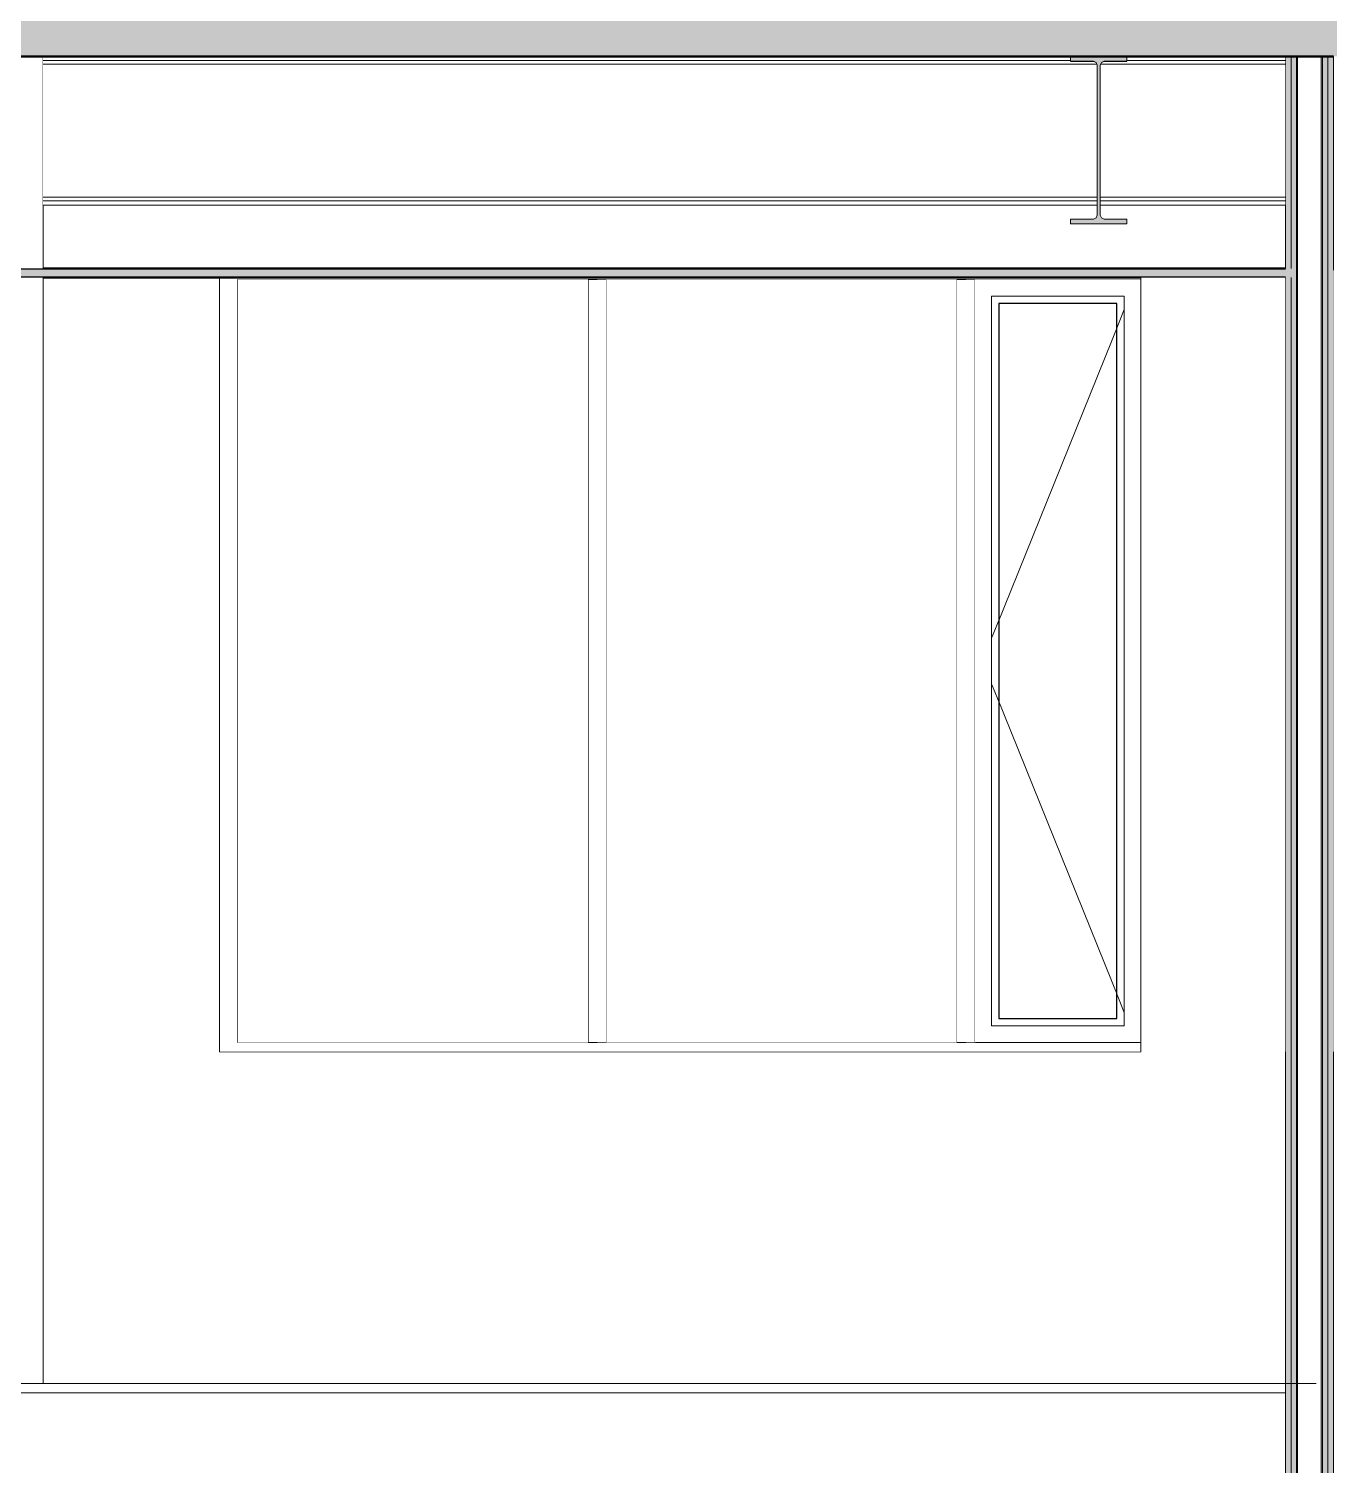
# Model space of a CAD drawing. Header units: millimetres. Extents: x -48147 to 1414029, y -496296 to 18123.
# Drawn here: x 1393650 to 1397178, y -487008 to -483112 of the extents above; entities that cross this region are included whole.
import ezdxf

# ---------------------------------------------------------------- set-up
doc = ezdxf.new("R2010")
doc.units = ezdxf.units.MM
doc.header["$MEASUREMENT"] = 0
doc.linetypes.add('Dashed', pattern=[2822.222233, 1411.111116, -1411.111116])
doc.linetypes.add('Wipeout_Contour', pattern=[1000, 0, -1000])
for name, color, linetype, lineweight, true_color in [('0_Pen_No__105', 7, 'Continuous', 15, 0xa6a6a6), ('A-230-M_FLOOR.IFC Import_Pen_No__109', 7, 'Continuous', 15, 0xa6a6a6), ('A-230-M_FLOOR.IFC Import_Pen_No__29', 7, 'Continuous', 50, 0x2a2a2a), ('New_A-20-M_Ceiling_Pen_No__107', 7, 'Continuous', 15, 0xa6a6a6), ('New_A-20-M_Ceiling_Pen_No__29', 7, 'Continuous', 50, 0x2a2a2a), ('New_A-25-M_Curtain_Wall_Pen_No__23', 7, 'Continuous', 30, 0x2a2a2a), ('New_A-25-M_Curtain_Wall_Pen_No__63', 7, 'Continuous', 20, 0x606060), ('New_A-25-M_Wall_Int_Pen_No__107', 7, 'Continuous', 15, 0xa6a6a6)]:
    doc.layers.add(name, color=color, linetype=linetype, lineweight=lineweight, true_color=true_color)
for name, color, linetype in [('A-230-M_FLOOR.IFC Import', 7, 'Continuous'), ('A-25-M_Wall_Int', 7, 'Continuous'), ('New_A-20-M_Ceiling', 7, 'Continuous'), ('New_A-20-M_Floor_Slab', 7, 'Continuous'), ('New_A-25-M_Curtain_Wall', 7, 'Continuous'), ('New_A-25-M_Wall_Ext', 7, 'Continuous'), ('New_A-25-M_Wall_Int', 7, 'Continuous'), ('New_ArchiCAD Doors', 7, 'Continuous'), ('S-280-M_STRUCT_FRAME.IFC Import', 7, 'Continuous')]:
    doc.layers.add(name, color=color, linetype=linetype)
for name, color, linetype, lineweight in [('A-25-M_Wall_Int_Pen_No__87', 8, 'Continuous', 20), ('New_A-20-M_Floor_Slab_Pen_No__4', 7, 'Continuous', 20), ('New_A-25-M_Curtain_Wall_Pen_No__3', 7, 'Continuous', 18), ('New_A-25-M_Curtain_Wall_Pen_No__87', 8, 'Continuous', 20), ('New_A-25-M_Wall_Int_Pen_No__1', 7, 'Continuous', 13), ('New_ArchiCAD Doors_Pen_No__87', 8, 'Continuous', 20), ('S-280-M_STRUCT_FRAME.IFC Import_Pen_No__1', 7, 'Continuous', 13), ('S-280-M_STRUCT_FRAME.IFC Import_Pen_No__160', 5, 'Continuous', 200), ('S-280-M_STRUCT_FRAME.IFC Import_Pen_No__90', 8, 'Continuous', 20)]:
    doc.layers.add(name, color=color, linetype=linetype, lineweight=lineweight)

# ---------------------------------------------------------------- blocks, each defined once
blk = doc.blocks.new('Section Elem_3_2', base_point=(1372879, -490836.7))
at = {"color": 254, "linetype": 'Wipeout_Contour', "lineweight": 0, "ltscale": 23642344.6945693}
blk.add_wipeout([(1396548.9, -483589.9), (1393688.5, -483589.9), (1393688.5, -483761.7), (1397059.6, -483761.7), (1397059.6, -483589.9), (1396557, -483589.9), (1396557, -483617.8), (1396560, -483625), (1396567.2, -483628), (1396629.4, -483628), (1396629.4, -483641.3), (1396476.5, -483641.3), (1396476.5, -483628), (1396538.7, -483628), (1396545.9, -483625), (1396548.9, -483617.8)], dxfattribs=at).dxf.layer = 'New_A-25-M_Wall_Ext'
at = {"color": 254, "linetype": 'Wipeout_Contour', "lineweight": 0, "ltscale": 8862235.94820911}
blk.add_wipeout([(1393688.5, -483786.7), (1393688.5, -486786.7), (1397059.6, -486786.7), (1397059.6, -485886.7), (1394167.2, -485886.7), (1394167.2, -483786.7)], dxfattribs=at).dxf.layer = 'New_A-25-M_Wall_Ext'
blk = doc.blocks.new('Section Elem_12_2', base_point=(1372879, -490836.7))
at = {"layer": 'New_ArchiCAD Doors_Pen_No__87', "linetype": 'Continuous'}
for p, q in [((1394167.2, -485886.7), (1394167.2, -483786.7)), ((1396667.1, -485886.7), (1394167.2, -485886.7))]:
    blk.add_line(p, q, dxfattribs=at)
blk = doc.blocks.new('Section Elem_25_2', base_point=(1372879, -490836.7))
at = {"color": 254, "linetype": 'Wipeout_Contour', "lineweight": 0, "ltscale": 5887402.417656991}
blk.add_wipeout([(1397059.6, -486786.7), (1380971, -486786.7), (1380971, -486811.7), (1397059.6, -486811.7)], dxfattribs=at).dxf.layer = 'New_A-20-M_Floor_Slab'
at = {"layer": 'New_A-20-M_Floor_Slab_Pen_No__4', "linetype": 'Continuous'}
blk.add_line((1397059.6, -486786.7), (1380986, -486786.7), dxfattribs=at)
at = {"color": 254, "linetype": 'Wipeout_Contour', "lineweight": 0, "ltscale": 5887600.916648499}
blk.add_wipeout([(1380971, -486811.7), (1380971, -487086.7), (1397059.6, -487086.7), (1397059.6, -486811.7)], dxfattribs=at).dxf.layer = 'New_A-20-M_Floor_Slab'
at = {"layer": 'New_A-20-M_Floor_Slab_Pen_No__4', "linetype": 'Continuous'}
blk.add_line((1397059.6, -486811.7), (1380971, -486811.7), dxfattribs=at)
blk = doc.blocks.new('Section Elem_119_2', base_point=(1372879, -490836.7))
at = {"color": 254, "linetype": 'Wipeout_Contour', "lineweight": 0, "ltscale": 5908027.76450685}
blk.add_wipeout([(1395167.3, -483791.7), (1395167.2, -483791.7), (1395167.2, -485861.7), (1395167.3, -485861.7)], dxfattribs=at).dxf.layer = 'New_A-25-M_Curtain_Wall'
at = {"color": 254, "linetype": 'Wipeout_Contour', "lineweight": 0, "ltscale": 5908122.421323361}
blk.add_wipeout([(1395167.3, -485861.7), (1395217.3, -485861.7), (1395217.3, -483791.7), (1395167.3, -483791.7)], dxfattribs=at).dxf.layer = 'New_A-25-M_Curtain_Wall'
at = {"layer": 'New_A-25-M_Curtain_Wall_Pen_No__87', "linetype": 'Continuous'}
for p, q in [((1395167.3, -485861.7), (1395167.3, -483791.7)), ((1395192.3, -483791.7), (1395217.3, -483791.7)), ((1395217.3, -485861.7), (1395217.3, -483791.7)), ((1395192.3, -485861.7), (1395217.3, -485861.7))]:
    blk.add_line(p, q, dxfattribs=at)
blk = doc.blocks.new('Section Elem_120_2', base_point=(1372879, -490836.7))
at = {"color": 254, "linetype": 'Wipeout_Contour', "lineweight": 0, "ltscale": 5911806.272207039}
blk.add_wipeout([(1396167.3, -483791.7), (1396167.2, -483791.7), (1396167.2, -485861.7), (1396167.3, -485861.7)], dxfattribs=at).dxf.layer = 'New_A-25-M_Curtain_Wall'
at = {"color": 254, "linetype": 'Wipeout_Contour', "lineweight": 0, "ltscale": 5911900.936326456}
blk.add_wipeout([(1396167.3, -485861.7), (1396217.3, -485861.7), (1396217.3, -483791.7), (1396167.3, -483791.7)], dxfattribs=at).dxf.layer = 'New_A-25-M_Curtain_Wall'
at = {"layer": 'New_A-25-M_Curtain_Wall_Pen_No__87', "linetype": 'Continuous'}
for p, q in [((1396167.3, -485861.7), (1396167.3, -483791.7)), ((1396192.3, -483791.7), (1396217.3, -483791.7)), ((1396217.3, -485861.7), (1396217.3, -483791.7)), ((1396192.3, -485861.7), (1396217.3, -485861.7))]:
    blk.add_line(p, q, dxfattribs=at)
blk = doc.blocks.new('Section Elem_121_2', base_point=(1372879, -490836.7))
at = {"color": 254, "linetype": 'Wipeout_Contour', "lineweight": 0, "ltscale": 5914172.299915652}
blk.add_wipeout([(1396192.3, -485861.7), (1396192.3, -485886.7), (1396667.1, -485886.7), (1396667.1, -485861.7)], dxfattribs=at).dxf.layer = 'New_A-25-M_Curtain_Wall'
at = {"layer": 'New_A-25-M_Curtain_Wall_Pen_No__87', "linetype": 'Continuous'}
blk.add_line((1396667.1, -485861.7), (1396217.3, -485861.7), dxfattribs=at)
blk = doc.blocks.new('Section Elem_122_2', base_point=(1372879, -490836.7))
at = {"color": 254, "linetype": 'Wipeout_Contour', "lineweight": 0, "ltscale": 5911436.88246756}
blk.add_wipeout([(1396192.3, -483791.7), (1396667.1, -483791.7), (1396667.1, -483786.7), (1396192.3, -483786.7)], dxfattribs=at).dxf.layer = 'New_A-25-M_Curtain_Wall'
at = {"layer": 'New_A-25-M_Curtain_Wall_Pen_No__87', "linetype": 'Continuous'}
blk.add_line((1396667.1, -483791.7), (1396217.3, -483791.7), dxfattribs=at)
blk = doc.blocks.new('Section Elem_123_2', base_point=(1372879, -490836.7))
at = {"color": 254, "linetype": 'Wipeout_Contour', "lineweight": 0, "ltscale": 5911386.613952817}
blk.add_wipeout([(1395192.3, -485861.7), (1395192.3, -485886.7), (1396192.3, -485886.7), (1396192.3, -485861.7)], dxfattribs=at).dxf.layer = 'New_A-25-M_Curtain_Wall'
at = {"layer": 'New_A-25-M_Curtain_Wall_Pen_No__87', "linetype": 'Continuous'}
blk.add_line((1396192.3, -485861.7), (1395217.3, -485861.7), dxfattribs=at)
blk = doc.blocks.new('Section Elem_124_2', base_point=(1372879, -490836.7))
at = {"color": 254, "linetype": 'Wipeout_Contour', "lineweight": 0, "ltscale": 5908649.906545665}
blk.add_wipeout([(1395192.3, -483791.7), (1396192.3, -483791.7), (1396192.3, -483786.7), (1395192.3, -483786.7)], dxfattribs=at).dxf.layer = 'New_A-25-M_Curtain_Wall'
at = {"layer": 'New_A-25-M_Curtain_Wall_Pen_No__87', "linetype": 'Continuous'}
blk.add_line((1396192.3, -483791.7), (1395217.3, -483791.7), dxfattribs=at)
blk = doc.blocks.new('Section Elem_125_2', base_point=(1372879, -490836.7))
at = {"color": 254, "linetype": 'Wipeout_Contour', "lineweight": 0, "ltscale": 5910011.47776339}
blk.add_wipeout([(1396167.2, -483791.7), (1395217.3, -483791.7), (1395217.3, -485861.7), (1396167.2, -485861.7)], dxfattribs=at).dxf.layer = 'New_A-25-M_Curtain_Wall'
blk = doc.blocks.new('Section Elem_126_2', base_point=(1372879, -490836.7))
at = {"color": 254, "linetype": 'Wipeout_Contour', "lineweight": 0, "ltscale": 5904262.792667726}
blk.add_wipeout([(1394167.3, -483786.7), (1394167.2, -483786.7), (1394167.2, -485886.7), (1394167.3, -485886.7)], dxfattribs=at).dxf.layer = 'New_A-25-M_Curtain_Wall'
at = {"color": 254, "linetype": 'Wipeout_Contour', "lineweight": 0, "ltscale": 8856547.987127531}
blk.add_wipeout([(1394167.3, -483786.7), (1394167.3, -485886.7), (1394192.3, -485886.7), (1394217.3, -485861.7), (1394217.3, -483791.7), (1394212.3, -483786.7)], dxfattribs=at).dxf.layer = 'New_A-25-M_Curtain_Wall'
at = {"layer": 'New_A-25-M_Curtain_Wall_Pen_No__87', "linetype": 'Continuous'}
for p, q in [((1394167.3, -485886.7), (1394167.3, -483786.7)), ((1394217.3, -485861.7), (1394217.3, -483791.7))]:
    blk.add_line(p, q, dxfattribs=at)
blk = doc.blocks.new('Section Elem_127_2', base_point=(1372879, -490836.7))
at = {"color": 254, "linetype": 'Wipeout_Contour', "lineweight": 0, "ltscale": 5907632.708415505}
blk.add_wipeout([(1394217.3, -485861.7), (1394192.3, -485886.7), (1395192.3, -485886.7), (1395192.3, -485861.7)], dxfattribs=at).dxf.layer = 'New_A-25-M_Curtain_Wall'
at = {"layer": 'New_A-25-M_Curtain_Wall_Pen_No__87', "linetype": 'Continuous'}
blk.add_line((1395192.3, -485861.7), (1394217.3, -485861.7), dxfattribs=at)
blk = doc.blocks.new('Section Elem_128_2', base_point=(1372879, -490836.7))
at = {"color": 254, "linetype": 'Wipeout_Contour', "lineweight": 0, "ltscale": 5904913.174709299}
blk.add_wipeout([(1394212.3, -483786.7), (1394217.3, -483791.7), (1395192.3, -483791.7), (1395192.3, -483786.7)], dxfattribs=at).dxf.layer = 'New_A-25-M_Curtain_Wall'
at = {"layer": 'New_A-25-M_Curtain_Wall_Pen_No__87', "linetype": 'Continuous'}
blk.add_line((1395192.3, -483791.7), (1394217.3, -483791.7), dxfattribs=at)
blk = doc.blocks.new('Section Elem_129_2', base_point=(1372879, -490836.7))
at = {"color": 254, "linetype": 'Wipeout_Contour', "lineweight": 0, "ltscale": 5906233.108678819}
blk.add_wipeout([(1394217.3, -485861.7), (1395167.2, -485861.7), (1395167.2, -483791.7), (1394217.3, -483791.7)], dxfattribs=at).dxf.layer = 'New_A-25-M_Curtain_Wall'
blk = doc.blocks.new('Section Elem_131_2', base_point=(1372879, -490836.7))
at = {"color": 254, "linetype": 'Wipeout_Contour', "lineweight": 0, "ltscale": 5913695.020170568}
blk.add_wipeout([(1396667.1, -483791.7), (1396667, -483791.7), (1396667, -485861.7), (1396667.1, -485861.7)], dxfattribs=at).dxf.layer = 'New_A-25-M_Curtain_Wall'
blk = doc.blocks.new('Section Elem_132_2', base_point=(1372879, -490836.7))
at = {"color": 254, "linetype": 'Wipeout_Contour', "lineweight": 0, "ltscale": 7389176.365028418}
blk.add_wipeout([(1396217.3, -483791.7), (1396217.3, -483791.8), (1396262.2, -483836.7), (1396622, -483836.7), (1396667, -483791.7)], dxfattribs=at).dxf.layer = 'New_A-25-M_Curtain_Wall'
at = {"color": 254, "linetype": 'Wipeout_Contour', "lineweight": 0, "ltscale": 5912080.257137912}
blk.add_wipeout([(1396217.3, -485861.7), (1396262.2, -485816.7), (1396262.2, -483836.7), (1396217.3, -483791.8)], dxfattribs=at).dxf.layer = 'New_A-25-M_Curtain_Wall'
at = {"color": 254, "linetype": 'Wipeout_Contour', "lineweight": 0, "ltscale": 5913609.790210462}
blk.add_wipeout([(1396667, -483791.7), (1396622, -483836.7), (1396622, -485816.7), (1396667, -485861.7)], dxfattribs=at).dxf.layer = 'New_A-25-M_Curtain_Wall'
at = {"layer": 'New_A-25-M_Curtain_Wall_Pen_No__87', "linetype": 'Continuous'}
blk.add_line((1396667, -483791.7), (1396667, -485861.7), dxfattribs=at)
at = {"color": 254, "linetype": 'Wipeout_Contour', "lineweight": 0, "ltscale": 5912202.865876993}
blk.add_wipeout([(1396262.2, -485816.7), (1396282.2, -485796.7), (1396282.2, -483856.7), (1396262.2, -483836.7)], dxfattribs=at).dxf.layer = 'New_A-25-M_Curtain_Wall'
at = {"color": 254, "linetype": 'Wipeout_Contour', "lineweight": 0, "ltscale": 5913486.887795852}
blk.add_wipeout([(1396602, -483856.7), (1396602, -485796.7), (1396622, -485816.7), (1396622, -483836.7)], dxfattribs=at).dxf.layer = 'New_A-25-M_Curtain_Wall'
at = {"color": 254, "linetype": 'Wipeout_Contour', "lineweight": 0, "ltscale": 5911559.186199574}
blk.add_wipeout([(1396262.2, -483836.7), (1396282.2, -483856.7), (1396602, -483856.7), (1396622, -483836.7)], dxfattribs=at).dxf.layer = 'New_A-25-M_Curtain_Wall'
at = {"color": 254, "linetype": 'Wipeout_Contour', "lineweight": 0, "ltscale": 5914130.563823886}
blk.add_wipeout([(1396262.2, -485816.7), (1396622, -485816.7), (1396602, -485796.7), (1396282.2, -485796.7)], dxfattribs=at).dxf.layer = 'New_A-25-M_Curtain_Wall'
at = {"layer": 'New_A-25-M_Curtain_Wall_Pen_No__87', "linetype": 'Continuous'}
for p, q in [((1396262.2, -483836.7), (1396262.2, -485816.7)), ((1396622, -483836.7), (1396262.2, -483836.7)), ((1396622, -485816.7), (1396622, -483836.7)), ((1396262.2, -485816.7), (1396622, -485816.7))]:
    blk.add_line(p, q, dxfattribs=at)
at = {"color": 254, "linetype": 'Wipeout_Contour', "lineweight": 0, "ltscale": 5912844.811457569}
blk.add_wipeout([(1396282.2, -483856.7), (1396282.2, -485796.7), (1396602, -485796.7), (1396602, -483856.7)], dxfattribs=at).dxf.layer = 'New_A-25-M_Curtain_Wall'
at = {"layer": 'New_A-25-M_Curtain_Wall_Pen_No__23', "linetype": 'Continuous'}
for p, q in [((1396602, -483856.7), (1396282.2, -483856.7)), ((1396282.2, -483856.7), (1396282.2, -485796.7)), ((1396602, -485796.7), (1396602, -483856.7)), ((1396282.2, -485796.7), (1396602, -485796.7))]:
    blk.add_line(p, q, dxfattribs=at)
at = {"layer": 'New_A-25-M_Curtain_Wall_Pen_No__3', "linetype": 'Continuous'}
for p, q in [((1396622, -483873.7), (1396262.2, -484764.8)), ((1396622, -485779.8), (1396262.2, -484888.7))]:
    blk.add_line(p, q, dxfattribs=at)
at = {"layer": 'New_A-25-M_Curtain_Wall_Pen_No__63', "linetype": 'Continuous'}
blk.add_line((1396602, -483856.7), (1396602, -485796.7), dxfattribs=at)
blk = doc.blocks.new('Section Elem_329_2', base_point=(1372879, -490836.7))
at = {"layer": 'New_A-25-M_Wall_Int_Pen_No__107', "linetype": 'Continuous', "lineweight": 0, "true_color": 0x535353}
blk.add_hatch(color=251, dxfattribs=at).paths.add_polyline_path([(1397156.6, -487086.7), (1397159.6, -487086.7), (1397159.6, -483186.7), (1397156.6, -483186.7)])
at = {"layer": 'New_A-25-M_Wall_Int_Pen_No__107', "linetype": 'Continuous'}
for points in [[(1397159.6, -487086.7), (1397174.6, -487086.7), (1397174.6, -483186.7), (1397159.6, -483186.7)], [(1397174.6, -487086.7), (1397189.6, -487086.7), (1397189.6, -483186.7), (1397174.6, -483186.7)]]:
    blk.add_hatch(color=256, dxfattribs=at).paths.add_polyline_path(points)
at = {"layer": 'New_A-25-M_Wall_Int_Pen_No__1', "linetype": 'Continuous'}
for p, q in [((1397059.6, -483186.7), (1397059.6, -483761.7)), ((1397189.6, -483186.7), (1397189.6, -486786.7)), ((1397059.6, -483786.7), (1397059.6, -486786.7))]:
    blk.add_line(p, q, dxfattribs=at)
at = {"layer": 'New_A-25-M_Wall_Int_Pen_No__1', "linetype": 'Continuous', "flags": 128}
for points in [[(1397059.6, -486786.7), (1397059.6, -486811.7), (1397059.6, -487086.7)], [(1397189.6, -486786.7), (1397189.6, -486811.7), (1397189.6, -487086.7)]]:
    blk.add_lwpolyline(points, dxfattribs=at)
at = {"color": 254, "linetype": 'Wipeout_Contour', "lineweight": 0, "ltscale": 5915834.09084757}
blk.add_wipeout([(1397092.6, -487086.7), (1397156.6, -487086.7), (1397156.6, -483186.7), (1397092.6, -483186.7)], dxfattribs=at).dxf.layer = 'New_A-25-M_Wall_Int'
at = {"layer": 'New_A-25-M_Wall_Int_Pen_No__107', "linetype": 'Continuous'}
for points in [[(1397059.6, -483186.7), (1397059.6, -483761.7), (1397074.6, -483761.7), (1397074.6, -483186.7)], [(1397074.6, -483761.7), (1397074.6, -483786.7), (1397074.6, -487086.7), (1397089.6, -487086.7), (1397089.6, -483186.7), (1397074.6, -483186.7)], [(1397074.6, -483786.7), (1397059.6, -483786.7), (1397059.6, -487086.7), (1397074.6, -487086.7)]]:
    blk.add_hatch(color=256, dxfattribs=at).paths.add_polyline_path(points)
at = {"layer": 'New_A-25-M_Wall_Int_Pen_No__107', "linetype": 'Continuous', "lineweight": 0, "true_color": 0x535353}
blk.add_hatch(color=251, dxfattribs=at).paths.add_polyline_path([(1397089.6, -487086.7), (1397092.6, -487086.7), (1397092.6, -483186.7), (1397089.6, -483186.7)])
at = {"layer": 'New_A-25-M_Wall_Int_Pen_No__1', "linetype": 'Continuous'}
for p, q in [((1397074.6, -483186.7), (1397074.6, -483761.7)), ((1397089.6, -483186.7), (1397089.6, -487086.7)), ((1397092.6, -483186.7), (1397092.6, -487086.7)), ((1397156.6, -483186.7), (1397156.6, -487086.7)), ((1397159.6, -483186.7), (1397159.6, -487086.7)), ((1397174.6, -483186.7), (1397174.6, -487086.7)), ((1397074.6, -483786.7), (1397074.6, -487086.7))]:
    blk.add_line(p, q, dxfattribs=at)
blk = doc.blocks.new('Section Elem_354_2', base_point=(1372879, -490836.7))
at = {"layer": 'New_A-20-M_Ceiling_Pen_No__107', "linetype": 'Continuous'}
blk.add_hatch(color=256, dxfattribs=at).paths.add_polyline_path([(1380971, -483761.7), (1380971, -483786.7), (1397074.6, -483786.7), (1397074.6, -483761.7)])
at = {"layer": 'New_A-20-M_Ceiling_Pen_No__29', "linetype": 'Continuous'}
for p, q in [((1397059.6, -483761.7), (1380986, -483761.7)), ((1397059.6, -483786.7), (1380986, -483786.7))]:
    blk.add_line(p, q, dxfattribs=at)
blk = doc.blocks.new('Section Elem_405_2', base_point=(1372879, -490836.7))
at = {"color": 254, "linetype": 'Wipeout_Contour', "lineweight": 0, "ltscale": 35399257.24786718}
blk.add_wipeout([(1393329.6, -483186.7), (1393329.6, -483761.7), (1393688.5, -483761.7), (1393688.5, -483186.7), (1393571.4, -483186.7), (1393571.4, -483200), (1393509.2, -483200), (1393502, -483203), (1393499, -483210.2), (1393499, -483617.8), (1393502, -483625), (1393509.2, -483628), (1393571.4, -483628), (1393571.4, -483641.3), (1393418.5, -483641.3), (1393418.5, -483628), (1393480.7, -483628), (1393488, -483625), (1393490.9, -483617.8), (1393490.9, -483210.2), (1393488, -483203), (1393480.7, -483200), (1393418.5, -483200), (1393418.5, -483186.7)], dxfattribs=at).dxf.layer = 'A-25-M_Wall_Int'
at = {"color": 254, "linetype": 'Wipeout_Contour', "lineweight": 0, "ltscale": 5902369.333795779}
blk.add_wipeout([(1393329.6, -483786.7), (1393329.6, -486786.7), (1393688.5, -486786.7), (1393688.5, -483786.7)], dxfattribs=at).dxf.layer = 'A-25-M_Wall_Int'
at = {"layer": 'A-25-M_Wall_Int_Pen_No__87', "linetype": 'Continuous'}
for p, q in [((1393688.5, -483186.7), (1393688.5, -483761.7)), ((1393329.6, -486786.7), (1393329.6, -483786.7)), ((1393688.5, -483786.7), (1393688.5, -486786.7))]:
    blk.add_line(p, q, dxfattribs=at)
blk = doc.blocks.new('Section Elem_415_2', base_point=(1372879, -490836.7))
at = {"color": 254, "linetype": 'Wipeout_Contour', "lineweight": 0, "ltscale": 5914449.962424431}
blk.add_wipeout([(1397059.6, -483786.7), (1396667.1, -483786.7), (1396667.1, -485886.7), (1397059.6, -485886.7)], dxfattribs=at).dxf.layer = 'A-25-M_Wall_Int'
at = {"color": 254, "linetype": 'Wipeout_Contour', "lineweight": 0, "ltscale": 5917611.618315317}
blk.add_wipeout([(1397189.6, -485886.7), (1398217.3, -485886.7), (1398217.3, -483766.7), (1397189.6, -483766.7)], dxfattribs=at).dxf.layer = 'A-25-M_Wall_Int'
at = {"layer": 'A-25-M_Wall_Int_Pen_No__87', "linetype": 'Continuous'}
for p, q in [((1396667.1, -485886.7), (1396667.1, -483786.7)), ((1398217.3, -485886.7), (1398217.3, -483766.7))]:
    blk.add_line(p, q, dxfattribs=at)
blk = doc.blocks.new('Section Elem_505_2', base_point=(1372879, -490836.7))
at = {"color": 254, "linetype": 'Wipeout_Contour', "lineweight": 0, "ltscale": 5906214.029317348}
blk.add_wipeout([(1393688.5, -483589.9), (1396548.9, -483589.9), (1396548.9, -483578.7), (1393688.5, -483578.7)], dxfattribs=at).dxf.layer = 'S-280-M_STRUCT_FRAME.IFC Import'
at = {"color": 254, "linetype": 'Wipeout_Contour', "lineweight": 0, "ltscale": 5912599.89690995}
blk.add_wipeout([(1397059.6, -483578.7), (1396557, -483578.7), (1396557, -483589.9), (1397059.6, -483589.9)], dxfattribs=at).dxf.layer = 'S-280-M_STRUCT_FRAME.IFC Import'
at = {"color": 254, "linetype": 'Wipeout_Contour', "lineweight": 0, "ltscale": 5906204.736220783}
blk.add_wipeout([(1393688.5, -483578.7), (1396548.9, -483578.7), (1396548.9, -483575.7), (1393688.5, -483575.7)], dxfattribs=at).dxf.layer = 'S-280-M_STRUCT_FRAME.IFC Import'
at = {"color": 254, "linetype": 'Wipeout_Contour', "lineweight": 0, "ltscale": 5912590.613860326}
blk.add_wipeout([(1396557, -483578.7), (1397059.6, -483578.7), (1397059.6, -483575.7), (1396557, -483575.7)], dxfattribs=at).dxf.layer = 'S-280-M_STRUCT_FRAME.IFC Import'
at = {"color": 254, "linetype": 'Wipeout_Contour', "lineweight": 0, "ltscale": 5906198.055224068}
blk.add_wipeout([(1393688.5, -483568.5), (1393688.5, -483575.7), (1396548.9, -483575.7), (1396548.9, -483568.5)], dxfattribs=at).dxf.layer = 'S-280-M_STRUCT_FRAME.IFC Import'
at = {"color": 254, "linetype": 'Wipeout_Contour', "lineweight": 0, "ltscale": 5912583.939827052}
blk.add_wipeout([(1396557, -483575.7), (1397059.6, -483575.7), (1397059.6, -483568.5), (1396557, -483568.5)], dxfattribs=at).dxf.layer = 'S-280-M_STRUCT_FRAME.IFC Import'
at = {"layer": 'S-280-M_STRUCT_FRAME.IFC Import_Pen_No__90', "linetype": 'Continuous'}
for p, q in [((1393688.5, -483589.9), (1396548.9, -483589.9)), ((1396557, -483589.9), (1397059.6, -483589.9))]:
    blk.add_line(p, q, dxfattribs=at)
at = {"color": 254, "linetype": 'Wipeout_Contour', "lineweight": 0, "ltscale": 7383738.369293478}
blk.add_wipeout([(1393688.5, -483568.5), (1396548.9, -483568.5), (1396548.9, -483210.2), (1396548.1, -483208.1), (1393688.5, -483208.1)], dxfattribs=at).dxf.layer = 'S-280-M_STRUCT_FRAME.IFC Import'
at = {"color": 254, "linetype": 'Wipeout_Contour', "lineweight": 0, "ltscale": 7390134.755923922}
blk.add_wipeout([(1396557, -483210.2), (1396557, -483568.5), (1397059.6, -483568.5), (1397059.6, -483208.1), (1396557.9, -483208.1)], dxfattribs=at).dxf.layer = 'S-280-M_STRUCT_FRAME.IFC Import'
at = {"layer": 'S-280-M_STRUCT_FRAME.IFC Import_Pen_No__90', "linetype": 'Continuous'}
for p, q in [((1393688.5, -483568.5), (1396548.9, -483568.5)), ((1393688.5, -483578.7), (1396548.9, -483578.7)), ((1396557, -483568.5), (1397059.6, -483568.5)), ((1396557, -483578.7), (1397059.6, -483578.7))]:
    blk.add_line(p, q, dxfattribs=at)
at = {"color": 254, "linetype": 'Wipeout_Contour', "lineweight": 0, "ltscale": 7383484.965158384}
blk.add_wipeout([(1396540.9, -483200.9), (1393688.5, -483200.9), (1393688.5, -483208.1), (1396548.1, -483208.1), (1396545.9, -483203)], dxfattribs=at).dxf.layer = 'S-280-M_STRUCT_FRAME.IFC Import'
at = {"color": 254, "linetype": 'Wipeout_Contour', "lineweight": 0, "ltscale": 7389902.468790798}
blk.add_wipeout([(1396560, -483203), (1396557.9, -483208.1), (1397059.6, -483208.1), (1397059.6, -483200.9), (1396565.1, -483200.9)], dxfattribs=at).dxf.layer = 'S-280-M_STRUCT_FRAME.IFC Import'
at = {"color": 254, "linetype": 'Wipeout_Contour', "lineweight": 0, "ltscale": 8861113.387931768}
blk.add_wipeout([(1393688.5, -483197.9), (1393688.5, -483200.9), (1396540.9, -483200.9), (1396538.7, -483200), (1396476.5, -483200), (1396476.5, -483197.9)], dxfattribs=at).dxf.layer = 'S-280-M_STRUCT_FRAME.IFC Import'
at = {"color": 254, "linetype": 'Wipeout_Contour', "lineweight": 0, "ltscale": 8867824.89559128}
blk.add_wipeout([(1396565.1, -483200.9), (1397059.6, -483200.9), (1397059.6, -483197.9), (1396629.4, -483197.9), (1396629.4, -483200), (1396567.2, -483200)], dxfattribs=at).dxf.layer = 'S-280-M_STRUCT_FRAME.IFC Import'
at = {"color": 254, "linetype": 'Wipeout_Contour', "lineweight": 0, "ltscale": 5905563.840561612}
blk.add_wipeout([(1393688.5, -483197.9), (1396476.5, -483197.9), (1396476.5, -483186.7), (1393688.5, -483186.7)], dxfattribs=at).dxf.layer = 'S-280-M_STRUCT_FRAME.IFC Import'
at = {"color": 254, "linetype": 'Wipeout_Contour', "lineweight": 0, "ltscale": 5912223.944664545}
blk.add_wipeout([(1396629.4, -483197.9), (1397059.6, -483197.9), (1397059.6, -483186.7), (1396629.4, -483186.7)], dxfattribs=at).dxf.layer = 'S-280-M_STRUCT_FRAME.IFC Import'
at = {"layer": 'S-280-M_STRUCT_FRAME.IFC Import_Pen_No__90', "linetype": 'Continuous'}
for p, q in [((1393688.5, -483197.9), (1396476.5, -483197.9)), ((1396629.4, -483197.9), (1397059.6, -483197.9)), ((1393688.5, -483208.1), (1396548.1, -483208.1)), ((1396557.9, -483208.1), (1397059.6, -483208.1))]:
    blk.add_line(p, q, dxfattribs=at)
blk = doc.blocks.new('Section Elem_513_2', base_point=(1372879, -490836.7))
at = {"layer": 'S-280-M_STRUCT_FRAME.IFC Import_Pen_No__160', "linetype": 'Continuous', "lineweight": 0, "true_color": 0x00007f}
blk.add_hatch(color=176, dxfattribs=at).paths.add_polyline_path([(1396476.5, -483641.3), (1396629.4, -483641.3), (1396629.4, -483628), (1396567.2, -483628), (1396560, -483625), (1396557, -483617.8), (1396557, -483210.2), (1396560, -483203), (1396567.2, -483200), (1396629.4, -483200), (1396629.4, -483186.7), (1396476.5, -483186.7), (1396476.5, -483200), (1396538.7, -483200), (1396545.9, -483203), (1396548.9, -483210.2), (1396548.9, -483617.8), (1396545.9, -483625), (1396538.7, -483628), (1396476.5, -483628)])
at = {"layer": 'S-280-M_STRUCT_FRAME.IFC Import_Pen_No__1', "linetype": 'Continuous'}
for p, q in [((1396476.5, -483186.7), (1396476.5, -483200)), ((1396629.4, -483186.7), (1396629.4, -483200)), ((1396476.5, -483628), (1396476.5, -483641.3)), ((1396629.4, -483628), (1396629.4, -483641.3)), ((1396629.4, -483641.3), (1396476.5, -483641.3))]:
    blk.add_line(p, q, dxfattribs=at)
at = {"layer": 'S-280-M_STRUCT_FRAME.IFC Import_Pen_No__1', "linetype": 'Continuous', "flags": 128}
for points in [[(1396545.9, -483203), (1396538.7, -483200), (1396476.5, -483200)], [(1396545.9, -483203), (1396548.9, -483210.2), (1396548.9, -483617.8), (1396545.9, -483625)], [(1396560, -483203), (1396557, -483210.2), (1396557, -483617.8), (1396560, -483625)], [(1396629.4, -483200), (1396567.2, -483200), (1396560, -483203)], [(1396545.9, -483625), (1396538.7, -483628), (1396476.5, -483628)], [(1396560, -483625), (1396567.2, -483628), (1396629.4, -483628)]]:
    blk.add_lwpolyline(points, dxfattribs=at)
at = {"layer": 'S-280-M_STRUCT_FRAME.IFC Import_Pen_No__90', "linetype": 'Continuous'}
for p, q in [((1396476.5, -483186.7), (1396476.5, -483200)), ((1396538.7, -483200), (1396545.9, -483203)), ((1396545.9, -483203), (1396548.9, -483210.2)), ((1396548.9, -483210.2), (1396548.9, -483617.8)), ((1396476.5, -483628), (1396476.5, -483641.3)), ((1396545.9, -483625), (1396538.7, -483628)), ((1396548.9, -483617.8), (1396545.9, -483625))]:
    blk.add_line(p, q, dxfattribs=at)
blk = doc.blocks.new('Section Elem_733_2', base_point=(1372879, -490836.7))
at = {"color": 254, "linetype": 'Wipeout_Contour', "lineweight": 0, "ltscale": 5859149.695969879}
blk.add_wipeout([(1360553.8, -483186.7), (1405057.4, -483186.7), (1405057.4, -483036.7), (1360553.8, -483036.7)], dxfattribs=at).dxf.layer = 'A-230-M_FLOOR.IFC Import'
at = {"layer": 'A-230-M_FLOOR.IFC Import_Pen_No__109', "linetype": 'Continuous'}
h = blk.add_hatch(dxfattribs=at)
h.set_pattern_fill('Lightweight_Concrete_0002', color=256, style=0, pattern_type=2)
h.set_pattern_definition([(0, (1372879, -490836.73), (0, 389.7114), [24.375, -200.625]), (0, (1372991.5, -490641.88), (0, 389.7114), [24.375, -200.625]), (60, (1372879, -490836.73), (-337.5, 194.8557), [24.375, -200.625]), (60, (1373104, -490836.73), (-337.5, 194.8557), [24.375, -200.625]), (120, (1372903.37, -490836.73), (337.5, 194.8557), [24.375, -200.625]), (120, (1373128.37, -490836.73), (337.5, 194.8557), [24.375, -200.625]), (0, (1372878.996, -490799.23), (0, 75), [0, -75, 0, -112.5]), (45, (1372916.496, -490799.23), (-53.03301, 53.03301), [0, -56.25, 0, -93.75])])
h.paths.add_polyline_path([(1360553.8, -483186.7), (1405057.4, -483186.7), (1405057.4, -483036.7), (1360553.8, -483036.7)])
at = {"layer": 'A-230-M_FLOOR.IFC Import_Pen_No__29', "linetype": 'Continuous'}
for p, q in [((1396476.5, -483186.7), (1393571.4, -483186.7)), ((1396629.4, -483186.7), (1396476.5, -483186.7)), ((1397059.6, -483186.7), (1396629.4, -483186.7))]:
    blk.add_line(p, q, dxfattribs=at)
at = {"layer": 'A-230-M_FLOOR.IFC Import_Pen_No__29', "linetype": 'Continuous', "flags": 128}
blk.add_lwpolyline([(1397189.6, -483186.7), (1397174.6, -483186.7), (1397159.6, -483186.7), (1397156.6, -483186.7), (1397092.6, -483186.7), (1397089.6, -483186.7), (1397074.6, -483186.7), (1397059.6, -483186.7)], dxfattribs=at)
blk = doc.blocks.new('S-24 Building Section_STORY_MARKER', base_point=(1372879, -490836.7))
at = {"layer": '0_Pen_No__105', "linetype": 'Dashed', "ltscale": 0.1}
blk.add_line((1358054.7, -486786.7), (1410366.7, -486786.7), dxfattribs=at)

msp = doc.modelspace()

# ---------------------------------------------------------------- block references
at = {"layer": 'New_A-25-M_Wall_Ext'}
msp.add_blockref('Section Elem_3_2', (1372879, -490836.7), dxfattribs=at)

# ---------------------------------------------------------------- next in the draw order: block references
at = {"layer": 'New_A-20-M_Floor_Slab'}
msp.add_blockref('Section Elem_25_2', (1372879, -490836.7), dxfattribs=at)
at = {"layer": 'New_ArchiCAD Doors'}
msp.add_blockref('Section Elem_12_2', (1372879, -490836.7), dxfattribs=at)

# ---------------------------------------------------------------- next in the draw order: block references
at = {"layer": 'New_A-25-M_Curtain_Wall'}
for name in ['Section Elem_126_2', 'Section Elem_119_2', 'Section Elem_120_2']:
    msp.add_blockref(name, (1372879, -490836.7), dxfattribs=at)
at = {"layer": 'New_A-25-M_Wall_Int'}
msp.add_blockref('Section Elem_329_2', (1372879, -490836.7), dxfattribs=at)

# ---------------------------------------------------------------- next in the draw order: block references
at = {"layer": 'New_A-25-M_Curtain_Wall'}
for name in ['Section Elem_122_2', 'Section Elem_121_2']:
    msp.add_blockref(name, (1372879, -490836.7), dxfattribs=at)

# ---------------------------------------------------------------- next in the draw order: block references
for name in ['Section Elem_124_2', 'Section Elem_131_2', 'Section Elem_123_2']:
    msp.add_blockref(name, (1372879, -490836.7), dxfattribs=at)

# ---------------------------------------------------------------- next in the draw order: block references
for name in ['Section Elem_128_2', 'Section Elem_125_2', 'Section Elem_132_2', 'Section Elem_127_2']:
    msp.add_blockref(name, (1372879, -490836.7), dxfattribs=at)

# ---------------------------------------------------------------- next in the draw order: block references
msp.add_blockref('Section Elem_129_2', (1372879, -490836.7), dxfattribs=at)

# ---------------------------------------------------------------- next in the draw order: block references
at = {"layer": 'New_A-20-M_Ceiling'}
msp.add_blockref('Section Elem_354_2', (1372879, -490836.7), dxfattribs=at)

# ---------------------------------------------------------------- next in the draw order: block references
at = {"layer": 'A-25-M_Wall_Int'}
for name in ['Section Elem_405_2', 'Section Elem_415_2']:
    msp.add_blockref(name, (1372879, -490836.7), dxfattribs=at)

# ---------------------------------------------------------------- next in the draw order: block references
at = {"layer": 'S-280-M_STRUCT_FRAME.IFC Import'}
msp.add_blockref('Section Elem_505_2', (1372879, -490836.7), dxfattribs=at)

# ---------------------------------------------------------------- next in the draw order: block references
msp.add_blockref('Section Elem_513_2', (1372879, -490836.7), dxfattribs=at)

# ---------------------------------------------------------------- next in the draw order: block references
at = {"layer": 'A-230-M_FLOOR.IFC Import'}
msp.add_blockref('Section Elem_733_2', (1372879, -490836.7), dxfattribs=at)

# ---------------------------------------------------------------- next in the draw order: block references
at = {"linetype": 'Continuous', "lineweight": 0}
msp.add_blockref('S-24 Building Section_STORY_MARKER', (1372879, -490836.7), dxfattribs=at)

doc.saveas('drawing.dxf')
